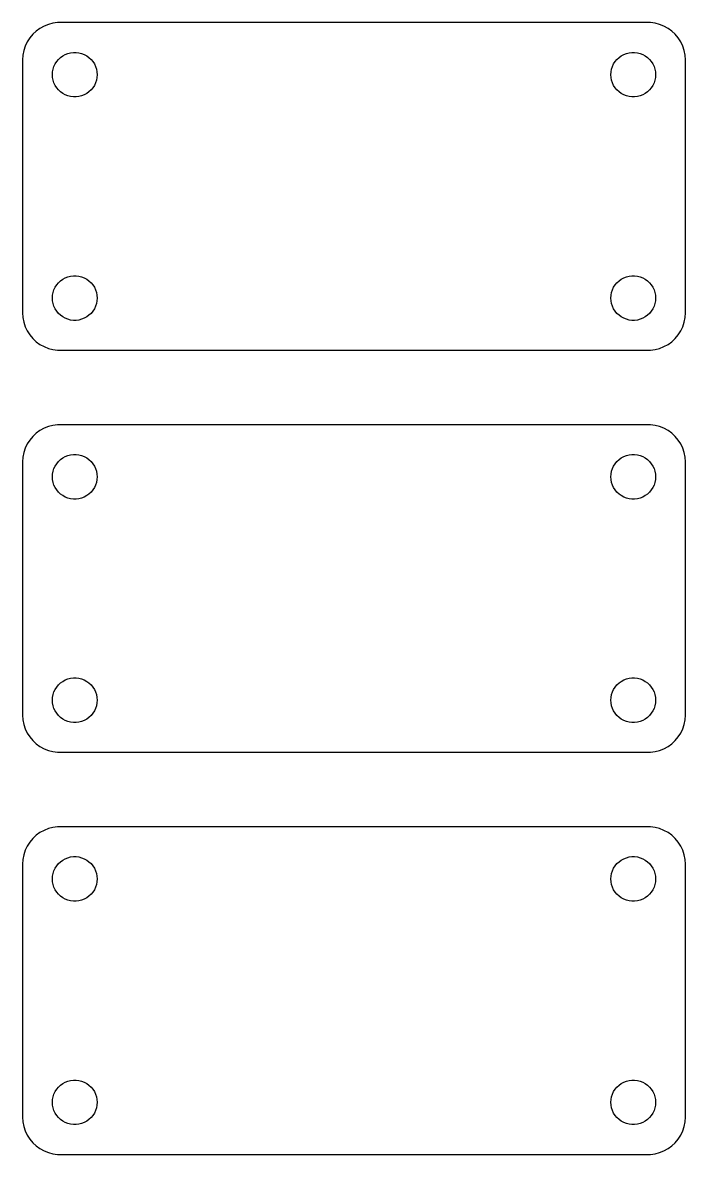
# Model space of a CAD drawing. Header units: metres. Extents: x -44 to 44, y 248 to 508.
# Drawn here: x -44.5 to 44.5, y 356 to 508 of the extents above; entities that cross this region are included whole.
import ezdxf

# ---------------------------------------------------------------- set-up
doc = ezdxf.new("R2010")
doc.units = ezdxf.units.M

msp = doc.modelspace()

# ---------------------------------------------------------------- linework, layer by layer
for p, q in [((-41.0451, 507.755), (-41.6289, 507.524)), ((-40.4369, 507.911), (-41.0451, 507.755)), ((-39.8139, 507.99), (-40.4369, 507.911)), ((39.8139, 507.99), (-39.8139, 507.99)), ((40.4369, 507.911), (39.8139, 507.99)), ((41.0451, 507.755), (40.4369, 507.911)), ((41.6289, 507.524), (41.0451, 507.755)), ((-43.1448, 506.423), (-43.5451, 505.939)), ((-42.6871, 506.853), (-43.1448, 506.423)), ((-42.1791, 507.222), (-42.6871, 506.853)), ((-41.6289, 507.524), (-42.1791, 507.222)), ((42.1791, 507.222), (41.6289, 507.524)), ((42.6871, 506.853), (42.1791, 507.222)), ((43.1448, 506.423), (42.6871, 506.853)), ((43.5451, 505.939), (43.1448, 506.423)), ((-44.1489, 504.841), (-44.3429, 504.243)), ((-43.8815, 505.409), (-44.1489, 504.841)), ((-43.5451, 505.939), (-43.8815, 505.409)), ((43.8815, 505.409), (43.5451, 505.939)), ((44.1489, 504.841), (43.8815, 505.409)), ((44.3429, 504.243), (44.1489, 504.841)), ((-44.4606, 503.627), (-44.5, 503)), ((-44.3429, 504.243), (-44.4606, 503.627)), ((-39.927, 502.763), (-39.6869, 503.054)), ((-39.6869, 503.054), (-39.4123, 503.312)), ((-39.4123, 503.312), (-39.1075, 503.533)), ((-39.1075, 503.533), (-38.7773, 503.714)), ((-38.7773, 503.714), (-38.427, 503.853)), ((-38.427, 503.853), (-38.0621, 503.947)), ((-38.0621, 503.947), (-37.6884, 503.994)), ((-37.6884, 503.994), (-37.3116, 503.994)), ((-37.3116, 503.994), (-36.9379, 503.947)), ((-36.9379, 503.947), (-36.5729, 503.853)), ((-36.5729, 503.853), (-36.2227, 503.714)), ((-36.2227, 503.714), (-35.8925, 503.533)), ((-35.8925, 503.533), (-35.5877, 503.312)), ((-35.5877, 503.312), (-35.3131, 503.054)), ((-35.3131, 503.054), (-35.0729, 502.763)), ((35.0729, 502.763), (35.3131, 503.054)), ((35.3131, 503.054), (35.5877, 503.312)), ((35.5877, 503.312), (35.8925, 503.533)), ((35.8925, 503.533), (36.2227, 503.714)), ((36.2227, 503.714), (36.5729, 503.853)), ((36.5729, 503.853), (36.9379, 503.947)), ((36.9379, 503.947), (37.3116, 503.994)), ((37.3116, 503.994), (37.6884, 503.994)), ((37.6884, 503.994), (38.0621, 503.947)), ((38.0621, 503.947), (38.427, 503.853)), ((38.427, 503.853), (38.7773, 503.714)), ((38.7773, 503.714), (39.1075, 503.533)), ((39.1075, 503.533), (39.4123, 503.312)), ((39.4123, 503.312), (39.6869, 503.054)), ((39.6869, 503.054), (39.927, 502.763)), ((44.4606, 503.627), (44.3429, 504.243)), ((44.5, 503), (44.4606, 503.627)), ((-44.5, 503), (-44.5, 469)), ((-40.4763, 501.376), (-40.4057, 501.746)), ((-40.4057, 501.746), (-40.2893, 502.104)), ((-40.2893, 502.104), (-40.1289, 502.445)), ((-40.1289, 502.445), (-39.927, 502.763)), ((-35.0729, 502.763), (-34.8711, 502.445)), ((-34.8711, 502.445), (-34.7107, 502.104)), ((-34.7107, 502.104), (-34.5942, 501.746)), ((-34.5942, 501.746), (-34.5237, 501.376)), ((34.5237, 501.376), (34.5942, 501.746)), ((34.5942, 501.746), (34.7107, 502.104)), ((34.7107, 502.104), (34.8711, 502.445)), ((34.8711, 502.445), (35.0729, 502.763)), ((39.927, 502.763), (40.1289, 502.445)), ((40.1289, 502.445), (40.2893, 502.104)), ((40.2893, 502.104), (40.4057, 501.746)), ((40.4057, 501.746), (40.4763, 501.376)), ((44.5, 469), (44.5, 503)), ((-40.5, 501), (-40.4763, 501.376)), ((-40.4763, 500.624), (-40.5, 501)), ((-40.4057, 500.254), (-40.4763, 500.624)), ((-40.2893, 499.896), (-40.4057, 500.254)), ((-34.5942, 500.254), (-34.7107, 499.896)), ((-34.5237, 500.624), (-34.5942, 500.254)), ((-34.5237, 501.376), (-34.5, 501)), ((-34.5, 501), (-34.5237, 500.624)), ((34.5, 501), (34.5237, 501.376)), ((34.5237, 500.624), (34.5, 501)), ((34.5942, 500.254), (34.5237, 500.624)), ((34.7107, 499.896), (34.5942, 500.254)), ((40.4057, 500.254), (40.2893, 499.896)), ((40.4763, 500.624), (40.4057, 500.254)), ((40.4763, 501.376), (40.5, 501)), ((40.5, 501), (40.4763, 500.624)), ((-40.1289, 499.555), (-40.2893, 499.896)), ((-39.927, 499.237), (-40.1289, 499.555)), ((-39.6869, 498.946), (-39.927, 499.237)), ((-39.4123, 498.688), (-39.6869, 498.946)), ((-39.1075, 498.467), (-39.4123, 498.688)), ((-35.5877, 498.688), (-35.8925, 498.467)), ((-35.3131, 498.946), (-35.5877, 498.688)), ((-35.0729, 499.237), (-35.3131, 498.946)), ((-34.8711, 499.555), (-35.0729, 499.237)), ((-34.7107, 499.896), (-34.8711, 499.555)), ((34.8711, 499.555), (34.7107, 499.896)), ((35.0729, 499.237), (34.8711, 499.555)), ((35.3131, 498.946), (35.0729, 499.237)), ((35.5877, 498.688), (35.3131, 498.946)), ((35.8925, 498.467), (35.5877, 498.688)), ((39.4123, 498.688), (39.1075, 498.467)), ((39.6869, 498.946), (39.4123, 498.688)), ((39.927, 499.237), (39.6869, 498.946)), ((40.1289, 499.555), (39.927, 499.237)), ((40.2893, 499.896), (40.1289, 499.555)), ((-38.7773, 498.286), (-39.1075, 498.467)), ((-38.427, 498.147), (-38.7773, 498.286)), ((-38.0621, 498.053), (-38.427, 498.147)), ((-37.6884, 498.006), (-38.0621, 498.053)), ((-37.3116, 498.006), (-37.6884, 498.006)), ((-36.9379, 498.053), (-37.3116, 498.006)), ((-36.5729, 498.147), (-36.9379, 498.053)), ((-36.2227, 498.286), (-36.5729, 498.147)), ((-35.8925, 498.467), (-36.2227, 498.286)), ((36.2227, 498.286), (35.8925, 498.467)), ((36.5729, 498.147), (36.2227, 498.286)), ((36.9379, 498.053), (36.5729, 498.147)), ((37.3116, 498.006), (36.9379, 498.053)), ((37.6884, 498.006), (37.3116, 498.006)), ((38.0621, 498.053), (37.6884, 498.006)), ((38.427, 498.147), (38.0621, 498.053)), ((38.7773, 498.286), (38.427, 498.147)), ((39.1075, 498.467), (38.7773, 498.286)), ((-40.1289, 472.445), (-39.927, 472.763)), ((-39.927, 472.763), (-39.6869, 473.054)), ((-39.6869, 473.054), (-39.4123, 473.312)), ((-39.4123, 473.312), (-39.1075, 473.533)), ((-39.1075, 473.533), (-38.7773, 473.714)), ((-38.7773, 473.714), (-38.427, 473.853)), ((-38.427, 473.853), (-38.0621, 473.947)), ((-38.0621, 473.947), (-37.6884, 473.994)), ((-37.6884, 473.994), (-37.3116, 473.994)), ((-37.3116, 473.994), (-36.9379, 473.947)), ((-36.9379, 473.947), (-36.5729, 473.853)), ((-36.5729, 473.853), (-36.2227, 473.714)), ((-36.2227, 473.714), (-35.8925, 473.533)), ((-35.8925, 473.533), (-35.5877, 473.312)), ((-35.5877, 473.312), (-35.3131, 473.054)), ((-35.3131, 473.054), (-35.0729, 472.763)), ((-35.0729, 472.763), (-34.8711, 472.445)), ((34.8711, 472.445), (35.0729, 472.763)), ((35.0729, 472.763), (35.3131, 473.054)), ((35.3131, 473.054), (35.5877, 473.312)), ((35.5877, 473.312), (35.8925, 473.533)), ((35.8925, 473.533), (36.2227, 473.714)), ((36.2227, 473.714), (36.5729, 473.853)), ((36.5729, 473.853), (36.9379, 473.947)), ((36.9379, 473.947), (37.3116, 473.994)), ((37.3116, 473.994), (37.6884, 473.994)), ((37.6884, 473.994), (38.0621, 473.947)), ((38.0621, 473.947), (38.427, 473.853)), ((38.427, 473.853), (38.7773, 473.714)), ((38.7773, 473.714), (39.1075, 473.533)), ((39.1075, 473.533), (39.4123, 473.312)), ((39.4123, 473.312), (39.6869, 473.054)), ((39.6869, 473.054), (39.927, 472.763)), ((39.927, 472.763), (40.1289, 472.445)), ((-40.5, 471), (-40.4763, 471.376)), ((-40.4763, 471.376), (-40.4057, 471.746)), ((-40.4057, 471.746), (-40.2893, 472.104)), ((-40.2893, 472.104), (-40.1289, 472.445)), ((-34.8711, 472.445), (-34.7107, 472.104)), ((-34.7107, 472.104), (-34.5942, 471.746)), ((-34.5942, 471.746), (-34.5237, 471.376)), ((-34.5237, 471.376), (-34.5, 471)), ((34.5, 471), (34.5237, 471.376)), ((34.5237, 471.376), (34.5942, 471.746)), ((34.5942, 471.746), (34.7107, 472.104)), ((34.7107, 472.104), (34.8711, 472.445)), ((40.1289, 472.445), (40.2893, 472.104)), ((40.2893, 472.104), (40.4057, 471.746)), ((40.4057, 471.746), (40.4763, 471.376)), ((40.4763, 471.376), (40.5, 471)), ((-40.4763, 470.624), (-40.5, 471)), ((-40.4057, 470.254), (-40.4763, 470.624)), ((-40.2893, 469.896), (-40.4057, 470.254)), ((-40.1289, 469.555), (-40.2893, 469.896)), ((-34.7107, 469.896), (-34.8711, 469.555)), ((-34.5942, 470.254), (-34.7107, 469.896)), ((-34.5237, 470.624), (-34.5942, 470.254)), ((-34.5, 471), (-34.5237, 470.624)), ((34.5237, 470.624), (34.5, 471)), ((34.5942, 470.254), (34.5237, 470.624)), ((34.7107, 469.896), (34.5942, 470.254)), ((34.8711, 469.555), (34.7107, 469.896)), ((40.2893, 469.896), (40.1289, 469.555)), ((40.4057, 470.254), (40.2893, 469.896)), ((40.4763, 470.624), (40.4057, 470.254)), ((40.5, 471), (40.4763, 470.624)), ((-44.5, 469), (-44.4606, 468.373)), ((-44.4606, 468.373), (-44.3429, 467.757)), ((-39.927, 469.237), (-40.1289, 469.555)), ((-39.6869, 468.946), (-39.927, 469.237)), ((-39.4123, 468.688), (-39.6869, 468.946)), ((-39.1075, 468.467), (-39.4123, 468.688)), ((-38.7773, 468.286), (-39.1075, 468.467)), ((-38.427, 468.147), (-38.7773, 468.286)), ((-38.0621, 468.053), (-38.427, 468.147)), ((-36.5729, 468.147), (-36.9379, 468.053)), ((-36.2227, 468.286), (-36.5729, 468.147)), ((-35.8925, 468.467), (-36.2227, 468.286)), ((-35.5877, 468.688), (-35.8925, 468.467)), ((-35.3131, 468.946), (-35.5877, 468.688)), ((-35.0729, 469.237), (-35.3131, 468.946)), ((-34.8711, 469.555), (-35.0729, 469.237)), ((35.0729, 469.237), (34.8711, 469.555)), ((35.3131, 468.946), (35.0729, 469.237)), ((35.5877, 468.688), (35.3131, 468.946)), ((35.8925, 468.467), (35.5877, 468.688)), ((36.2227, 468.286), (35.8925, 468.467)), ((36.5729, 468.147), (36.2227, 468.286)), ((36.9379, 468.053), (36.5729, 468.147)), ((38.427, 468.147), (38.0621, 468.053)), ((38.7773, 468.286), (38.427, 468.147)), ((39.1075, 468.467), (38.7773, 468.286)), ((39.4123, 468.688), (39.1075, 468.467)), ((39.6869, 468.946), (39.4123, 468.688)), ((39.927, 469.237), (39.6869, 468.946)), ((40.1289, 469.555), (39.927, 469.237)), ((44.3429, 467.757), (44.4606, 468.373)), ((44.4606, 468.373), (44.5, 469)), ((-44.3429, 467.757), (-44.1489, 467.159)), ((-44.1489, 467.159), (-43.8815, 466.591)), ((-43.8815, 466.591), (-43.5451, 466.061)), ((-37.6884, 468.006), (-38.0621, 468.053)), ((-37.3116, 468.006), (-37.6884, 468.006)), ((-36.9379, 468.053), (-37.3116, 468.006)), ((37.3116, 468.006), (36.9379, 468.053)), ((37.6884, 468.006), (37.3116, 468.006)), ((38.0621, 468.053), (37.6884, 468.006)), ((43.5451, 466.061), (43.8815, 466.591)), ((43.8815, 466.591), (44.1489, 467.159)), ((44.1489, 467.159), (44.3429, 467.757)), ((-43.5451, 466.061), (-43.1448, 465.577)), ((-43.1448, 465.577), (-42.6871, 465.147)), ((-42.6871, 465.147), (-42.1791, 464.778)), ((42.1791, 464.778), (42.6871, 465.147)), ((42.6871, 465.147), (43.1448, 465.577)), ((43.1448, 465.577), (43.5451, 466.061)), ((-42.1791, 464.778), (-41.6289, 464.476)), ((-41.6289, 464.476), (-41.0451, 464.245)), ((-41.0451, 464.245), (-40.4369, 464.089)), ((-40.4369, 464.089), (-39.8139, 464.01)), ((-39.8139, 464.01), (39.8139, 464.01)), ((39.8139, 464.01), (40.4369, 464.089)), ((40.4369, 464.089), (41.0451, 464.245)), ((41.0451, 464.245), (41.6289, 464.476)), ((41.6289, 464.476), (42.1791, 464.778)), ((-42.1791, 453.222), (-42.6871, 452.853)), ((-41.6289, 453.524), (-42.1791, 453.222)), ((-41.0451, 453.755), (-41.6289, 453.524)), ((-40.4369, 453.911), (-41.0451, 453.755)), ((-39.8139, 453.99), (-40.4369, 453.911)), ((39.8139, 453.99), (-39.8139, 453.99)), ((40.4369, 453.911), (39.8139, 453.99)), ((41.0451, 453.755), (40.4369, 453.911)), ((41.6289, 453.524), (41.0451, 453.755)), ((42.1791, 453.222), (41.6289, 453.524)), ((42.6871, 452.853), (42.1791, 453.222)), ((-43.8815, 451.409), (-44.1489, 450.841)), ((-43.5451, 451.939), (-43.8815, 451.409)), ((-43.1448, 452.423), (-43.5451, 451.939)), ((-42.6871, 452.853), (-43.1448, 452.423)), ((43.1448, 452.423), (42.6871, 452.853)), ((43.5451, 451.939), (43.1448, 452.423)), ((43.8815, 451.409), (43.5451, 451.939)), ((44.1489, 450.841), (43.8815, 451.409)), ((-44.3429, 450.243), (-44.4606, 449.627)), ((-44.1489, 450.841), (-44.3429, 450.243)), ((-38.427, 449.853), (-38.0621, 449.947)), ((-38.0621, 449.947), (-37.6884, 449.994)), ((-37.6884, 449.994), (-37.3116, 449.994)), ((-37.3116, 449.994), (-36.9379, 449.947)), ((-36.9379, 449.947), (-36.5729, 449.853)), ((36.5729, 449.853), (36.9379, 449.947)), ((36.9379, 449.947), (37.3116, 449.994)), ((37.3116, 449.994), (37.6884, 449.994)), ((37.6884, 449.994), (38.0621, 449.947)), ((38.0621, 449.947), (38.427, 449.853)), ((44.3429, 450.243), (44.1489, 450.841)), ((44.4606, 449.627), (44.3429, 450.243)), ((-44.4606, 449.627), (-44.5, 449)), ((-44.5, 449), (-44.5, 415)), ((-40.2893, 448.104), (-40.1289, 448.445)), ((-40.1289, 448.445), (-39.927, 448.763)), ((-39.927, 448.763), (-39.6869, 449.054)), ((-39.6869, 449.054), (-39.4123, 449.312)), ((-39.4123, 449.312), (-39.1075, 449.533)), ((-39.1075, 449.533), (-38.7773, 449.714)), ((-38.7773, 449.714), (-38.427, 449.853)), ((-36.5729, 449.853), (-36.2227, 449.714)), ((-36.2227, 449.714), (-35.8925, 449.533)), ((-35.8925, 449.533), (-35.5877, 449.312)), ((-35.5877, 449.312), (-35.3131, 449.054)), ((-35.3131, 449.054), (-35.0729, 448.763)), ((-35.0729, 448.763), (-34.8711, 448.445)), ((-34.8711, 448.445), (-34.7107, 448.104)), ((34.7107, 448.104), (34.8711, 448.445)), ((34.8711, 448.445), (35.0729, 448.763)), ((35.0729, 448.763), (35.3131, 449.054)), ((35.3131, 449.054), (35.5877, 449.312)), ((35.5877, 449.312), (35.8925, 449.533)), ((35.8925, 449.533), (36.2227, 449.714)), ((36.2227, 449.714), (36.5729, 449.853)), ((38.427, 449.853), (38.7773, 449.714)), ((38.7773, 449.714), (39.1075, 449.533)), ((39.1075, 449.533), (39.4123, 449.312)), ((39.4123, 449.312), (39.6869, 449.054)), ((39.6869, 449.054), (39.927, 448.763)), ((39.927, 448.763), (40.1289, 448.445)), ((40.1289, 448.445), (40.2893, 448.104)), ((44.5, 449), (44.4606, 449.627)), ((44.5, 415), (44.5, 449)), ((-40.5, 447), (-40.4763, 447.376)), ((-40.4763, 446.624), (-40.5, 447)), ((-40.4763, 447.376), (-40.4057, 447.746)), ((-40.4057, 447.746), (-40.2893, 448.104)), ((-34.7107, 448.104), (-34.5942, 447.746)), ((-34.5942, 447.746), (-34.5237, 447.376)), ((-34.5237, 447.376), (-34.5, 447)), ((-34.5, 447), (-34.5237, 446.624)), ((34.5, 447), (34.5237, 447.376)), ((34.5237, 446.624), (34.5, 447)), ((34.5237, 447.376), (34.5942, 447.746)), ((34.5942, 447.746), (34.7107, 448.104)), ((40.2893, 448.104), (40.4057, 447.746)), ((40.4057, 447.746), (40.4763, 447.376)), ((40.4763, 447.376), (40.5, 447)), ((40.5, 447), (40.4763, 446.624)), ((-40.4057, 446.254), (-40.4763, 446.624)), ((-40.2893, 445.896), (-40.4057, 446.254)), ((-40.1289, 445.555), (-40.2893, 445.896)), ((-39.927, 445.237), (-40.1289, 445.555)), ((-34.8711, 445.555), (-35.0729, 445.237)), ((-34.7107, 445.896), (-34.8711, 445.555)), ((-34.5942, 446.254), (-34.7107, 445.896)), ((-34.5237, 446.624), (-34.5942, 446.254)), ((34.5942, 446.254), (34.5237, 446.624)), ((34.7107, 445.896), (34.5942, 446.254)), ((34.8711, 445.555), (34.7107, 445.896)), ((35.0729, 445.237), (34.8711, 445.555)), ((40.1289, 445.555), (39.927, 445.237)), ((40.2893, 445.896), (40.1289, 445.555)), ((40.4057, 446.254), (40.2893, 445.896)), ((40.4763, 446.624), (40.4057, 446.254)), ((-39.6869, 444.946), (-39.927, 445.237)), ((-39.4123, 444.688), (-39.6869, 444.946)), ((-39.1075, 444.467), (-39.4123, 444.688)), ((-38.7773, 444.286), (-39.1075, 444.467)), ((-38.427, 444.147), (-38.7773, 444.286)), ((-38.0621, 444.053), (-38.427, 444.147)), ((-37.6884, 444.006), (-38.0621, 444.053)), ((-37.3116, 444.006), (-37.6884, 444.006)), ((-36.9379, 444.053), (-37.3116, 444.006)), ((-36.5729, 444.147), (-36.9379, 444.053)), ((-36.2227, 444.286), (-36.5729, 444.147)), ((-35.8925, 444.467), (-36.2227, 444.286)), ((-35.5877, 444.688), (-35.8925, 444.467)), ((-35.3131, 444.946), (-35.5877, 444.688)), ((-35.0729, 445.237), (-35.3131, 444.946)), ((35.3131, 444.946), (35.0729, 445.237)), ((35.5877, 444.688), (35.3131, 444.946)), ((35.8925, 444.467), (35.5877, 444.688)), ((36.2227, 444.286), (35.8925, 444.467)), ((36.5729, 444.147), (36.2227, 444.286)), ((36.9379, 444.053), (36.5729, 444.147)), ((37.3116, 444.006), (36.9379, 444.053)), ((37.6884, 444.006), (37.3116, 444.006)), ((38.0621, 444.053), (37.6884, 444.006)), ((38.427, 444.147), (38.0621, 444.053)), ((38.7773, 444.286), (38.427, 444.147)), ((39.1075, 444.467), (38.7773, 444.286)), ((39.4123, 444.688), (39.1075, 444.467)), ((39.6869, 444.946), (39.4123, 444.688)), ((39.927, 445.237), (39.6869, 444.946)), ((-39.4123, 419.312), (-39.1075, 419.533)), ((-39.1075, 419.533), (-38.7773, 419.714)), ((-38.7773, 419.714), (-38.427, 419.853)), ((-38.427, 419.853), (-38.0621, 419.947)), ((-38.0621, 419.947), (-37.6884, 419.994)), ((-37.6884, 419.994), (-37.3116, 419.994)), ((-37.3116, 419.994), (-36.9379, 419.947)), ((-36.9379, 419.947), (-36.5729, 419.853)), ((-36.5729, 419.853), (-36.2227, 419.714)), ((-36.2227, 419.714), (-35.8925, 419.533)), ((-35.8925, 419.533), (-35.5877, 419.312)), ((35.5877, 419.312), (35.8925, 419.533)), ((35.8925, 419.533), (36.2227, 419.714)), ((36.2227, 419.714), (36.5729, 419.853)), ((36.5729, 419.853), (36.9379, 419.947)), ((36.9379, 419.947), (37.3116, 419.994)), ((37.3116, 419.994), (37.6884, 419.994)), ((37.6884, 419.994), (38.0621, 419.947)), ((38.0621, 419.947), (38.427, 419.853)), ((38.427, 419.853), (38.7773, 419.714)), ((38.7773, 419.714), (39.1075, 419.533)), ((39.1075, 419.533), (39.4123, 419.312)), ((-40.4057, 417.746), (-40.2893, 418.104)), ((-40.2893, 418.104), (-40.1289, 418.445)), ((-40.1289, 418.445), (-39.927, 418.763)), ((-39.927, 418.763), (-39.6869, 419.054)), ((-39.6869, 419.054), (-39.4123, 419.312)), ((-35.5877, 419.312), (-35.3131, 419.054)), ((-35.3131, 419.054), (-35.0729, 418.763)), ((-35.0729, 418.763), (-34.8711, 418.445)), ((-34.8711, 418.445), (-34.7107, 418.104)), ((-34.7107, 418.104), (-34.5942, 417.746)), ((34.5942, 417.746), (34.7107, 418.104)), ((34.7107, 418.104), (34.8711, 418.445)), ((34.8711, 418.445), (35.0729, 418.763)), ((35.0729, 418.763), (35.3131, 419.054)), ((35.3131, 419.054), (35.5877, 419.312)), ((39.4123, 419.312), (39.6869, 419.054)), ((39.6869, 419.054), (39.927, 418.763)), ((39.927, 418.763), (40.1289, 418.445)), ((40.1289, 418.445), (40.2893, 418.104)), ((40.2893, 418.104), (40.4057, 417.746)), ((-40.5, 417), (-40.4763, 417.376)), ((-40.4763, 416.624), (-40.5, 417)), ((-40.4763, 417.376), (-40.4057, 417.746)), ((-40.4057, 416.254), (-40.4763, 416.624)), ((-34.5942, 417.746), (-34.5237, 417.376)), ((-34.5237, 416.624), (-34.5942, 416.254)), ((-34.5237, 417.376), (-34.5, 417)), ((-34.5, 417), (-34.5237, 416.624)), ((34.5, 417), (34.5237, 417.376)), ((34.5237, 416.624), (34.5, 417)), ((34.5237, 417.376), (34.5942, 417.746)), ((34.5942, 416.254), (34.5237, 416.624)), ((40.4057, 417.746), (40.4763, 417.376)), ((40.4763, 416.624), (40.4057, 416.254)), ((40.4763, 417.376), (40.5, 417)), ((40.5, 417), (40.4763, 416.624)), ((-44.5, 415), (-44.4606, 414.373)), ((-40.2893, 415.896), (-40.4057, 416.254)), ((-40.1289, 415.555), (-40.2893, 415.896)), ((-39.927, 415.237), (-40.1289, 415.555)), ((-39.6869, 414.946), (-39.927, 415.237)), ((-39.4123, 414.688), (-39.6869, 414.946)), ((-35.3131, 414.946), (-35.5877, 414.688)), ((-35.0729, 415.237), (-35.3131, 414.946)), ((-34.8711, 415.555), (-35.0729, 415.237)), ((-34.7107, 415.896), (-34.8711, 415.555)), ((-34.5942, 416.254), (-34.7107, 415.896)), ((34.7107, 415.896), (34.5942, 416.254)), ((34.8711, 415.555), (34.7107, 415.896)), ((35.0729, 415.237), (34.8711, 415.555)), ((35.3131, 414.946), (35.0729, 415.237)), ((35.5877, 414.688), (35.3131, 414.946)), ((39.6869, 414.946), (39.4123, 414.688)), ((39.927, 415.237), (39.6869, 414.946)), ((40.1289, 415.555), (39.927, 415.237)), ((40.2893, 415.896), (40.1289, 415.555)), ((40.4057, 416.254), (40.2893, 415.896)), ((44.4606, 414.373), (44.5, 415)), ((-44.4606, 414.373), (-44.3429, 413.757)), ((-44.3429, 413.757), (-44.1489, 413.159)), ((-39.1075, 414.467), (-39.4123, 414.688)), ((-38.7773, 414.286), (-39.1075, 414.467)), ((-38.427, 414.147), (-38.7773, 414.286)), ((-38.0621, 414.053), (-38.427, 414.147)), ((-37.6884, 414.006), (-38.0621, 414.053)), ((-37.3116, 414.006), (-37.6884, 414.006)), ((-36.9379, 414.053), (-37.3116, 414.006)), ((-36.5729, 414.147), (-36.9379, 414.053)), ((-36.2227, 414.286), (-36.5729, 414.147)), ((-35.8925, 414.467), (-36.2227, 414.286)), ((-35.5877, 414.688), (-35.8925, 414.467)), ((35.8925, 414.467), (35.5877, 414.688)), ((36.2227, 414.286), (35.8925, 414.467)), ((36.5729, 414.147), (36.2227, 414.286)), ((36.9379, 414.053), (36.5729, 414.147)), ((37.3116, 414.006), (36.9379, 414.053)), ((37.6884, 414.006), (37.3116, 414.006)), ((38.0621, 414.053), (37.6884, 414.006)), ((38.427, 414.147), (38.0621, 414.053)), ((38.7773, 414.286), (38.427, 414.147)), ((39.1075, 414.467), (38.7773, 414.286)), ((39.4123, 414.688), (39.1075, 414.467)), ((44.1489, 413.159), (44.3429, 413.757)), ((44.3429, 413.757), (44.4606, 414.373)), ((-44.1489, 413.159), (-43.8815, 412.591)), ((-43.8815, 412.591), (-43.5451, 412.061)), ((-43.5451, 412.061), (-43.1448, 411.577)), ((43.1448, 411.577), (43.5451, 412.061)), ((43.5451, 412.061), (43.8815, 412.591)), ((43.8815, 412.591), (44.1489, 413.159)), ((-43.1448, 411.577), (-42.6871, 411.147)), ((-42.6871, 411.147), (-42.1791, 410.778)), ((-42.1791, 410.778), (-41.6289, 410.476)), ((-41.6289, 410.476), (-41.0451, 410.245)), ((41.0451, 410.245), (41.6289, 410.476)), ((41.6289, 410.476), (42.1791, 410.778)), ((42.1791, 410.778), (42.6871, 411.147)), ((42.6871, 411.147), (43.1448, 411.577)), ((-41.0451, 410.245), (-40.4369, 410.089)), ((-40.4369, 410.089), (-39.8139, 410.01)), ((-39.8139, 410.01), (39.8139, 410.01)), ((39.8139, 410.01), (40.4369, 410.089)), ((40.4369, 410.089), (41.0451, 410.245)), ((-41.0451, 399.755), (-41.6289, 399.524)), ((-40.4369, 399.911), (-41.0451, 399.755)), ((-39.8139, 399.99), (-40.4369, 399.911)), ((39.8139, 399.99), (-39.8139, 399.99)), ((40.4369, 399.911), (39.8139, 399.99)), ((41.0451, 399.755), (40.4369, 399.911)), ((41.6289, 399.524), (41.0451, 399.755)), ((-43.1448, 398.423), (-43.5451, 397.939)), ((-42.6871, 398.853), (-43.1448, 398.423)), ((-42.1791, 399.222), (-42.6871, 398.853)), ((-41.6289, 399.524), (-42.1791, 399.222)), ((42.1791, 399.222), (41.6289, 399.524)), ((42.6871, 398.853), (42.1791, 399.222)), ((43.1448, 398.423), (42.6871, 398.853)), ((43.5451, 397.939), (43.1448, 398.423)), ((-44.1489, 396.841), (-44.3429, 396.243)), ((-43.8815, 397.409), (-44.1489, 396.841)), ((-43.5451, 397.939), (-43.8815, 397.409)), ((43.8815, 397.409), (43.5451, 397.939)), ((44.1489, 396.841), (43.8815, 397.409)), ((44.3429, 396.243), (44.1489, 396.841)), ((-44.4606, 395.627), (-44.5, 395)), ((-44.3429, 396.243), (-44.4606, 395.627)), ((-39.6869, 395.054), (-39.4123, 395.312)), ((-39.4123, 395.312), (-39.1075, 395.533)), ((-39.1075, 395.533), (-38.7773, 395.714)), ((-38.7773, 395.714), (-38.427, 395.853)), ((-38.427, 395.853), (-38.0621, 395.947)), ((-38.0621, 395.947), (-37.6884, 395.994)), ((-37.6884, 395.994), (-37.3116, 395.994)), ((-37.3116, 395.994), (-36.9379, 395.947)), ((-36.9379, 395.947), (-36.5729, 395.853)), ((-36.5729, 395.853), (-36.2227, 395.714)), ((-36.2227, 395.714), (-35.8925, 395.533)), ((-35.8925, 395.533), (-35.5877, 395.312)), ((-35.5877, 395.312), (-35.3131, 395.054)), ((35.3131, 395.054), (35.5877, 395.312)), ((35.5877, 395.312), (35.8925, 395.533)), ((35.8925, 395.533), (36.2227, 395.714)), ((36.2227, 395.714), (36.5729, 395.853)), ((36.5729, 395.853), (36.9379, 395.947)), ((36.9379, 395.947), (37.3116, 395.994)), ((37.3116, 395.994), (37.6884, 395.994)), ((37.6884, 395.994), (38.0621, 395.947)), ((38.0621, 395.947), (38.427, 395.853)), ((38.427, 395.853), (38.7773, 395.714)), ((38.7773, 395.714), (39.1075, 395.533)), ((39.1075, 395.533), (39.4123, 395.312)), ((39.4123, 395.312), (39.6869, 395.054)), ((44.4606, 395.627), (44.3429, 396.243)), ((44.5, 395), (44.4606, 395.627)), ((-44.5, 395), (-44.5, 361)), ((-40.4763, 393.376), (-40.4057, 393.746)), ((-40.4057, 393.746), (-40.2893, 394.104)), ((-40.2893, 394.104), (-40.1289, 394.445)), ((-40.1289, 394.445), (-39.927, 394.763)), ((-39.927, 394.763), (-39.6869, 395.054)), ((-35.3131, 395.054), (-35.0729, 394.763)), ((-35.0729, 394.763), (-34.8711, 394.445)), ((-34.8711, 394.445), (-34.7107, 394.104)), ((-34.7107, 394.104), (-34.5942, 393.746)), ((-34.5942, 393.746), (-34.5237, 393.376)), ((34.5237, 393.376), (34.5942, 393.746)), ((34.5942, 393.746), (34.7107, 394.104)), ((34.7107, 394.104), (34.8711, 394.445)), ((34.8711, 394.445), (35.0729, 394.763)), ((35.0729, 394.763), (35.3131, 395.054)), ((39.6869, 395.054), (39.927, 394.763)), ((39.927, 394.763), (40.1289, 394.445)), ((40.1289, 394.445), (40.2893, 394.104)), ((40.2893, 394.104), (40.4057, 393.746)), ((40.4057, 393.746), (40.4763, 393.376)), ((44.5, 361), (44.5, 395)), ((-40.5, 393), (-40.4763, 393.376)), ((-40.4763, 392.624), (-40.5, 393)), ((-40.4057, 392.254), (-40.4763, 392.624)), ((-40.2893, 391.896), (-40.4057, 392.254)), ((-34.5942, 392.254), (-34.7107, 391.896)), ((-34.5237, 392.624), (-34.5942, 392.254)), ((-34.5237, 393.376), (-34.5, 393)), ((-34.5, 393), (-34.5237, 392.624)), ((34.5, 393), (34.5237, 393.376)), ((34.5237, 392.624), (34.5, 393)), ((34.5942, 392.254), (34.5237, 392.624)), ((34.7107, 391.896), (34.5942, 392.254)), ((40.4057, 392.254), (40.2893, 391.896)), ((40.4763, 392.624), (40.4057, 392.254)), ((40.4763, 393.376), (40.5, 393)), ((40.5, 393), (40.4763, 392.624)), ((-40.1289, 391.555), (-40.2893, 391.896)), ((-39.927, 391.237), (-40.1289, 391.555)), ((-39.6869, 390.946), (-39.927, 391.237)), ((-39.4123, 390.688), (-39.6869, 390.946)), ((-39.1075, 390.467), (-39.4123, 390.688)), ((-35.5877, 390.688), (-35.8925, 390.467)), ((-35.3131, 390.946), (-35.5877, 390.688)), ((-35.0729, 391.237), (-35.3131, 390.946)), ((-34.8711, 391.555), (-35.0729, 391.237)), ((-34.7107, 391.896), (-34.8711, 391.555)), ((34.8711, 391.555), (34.7107, 391.896)), ((35.0729, 391.237), (34.8711, 391.555)), ((35.3131, 390.946), (35.0729, 391.237)), ((35.5877, 390.688), (35.3131, 390.946)), ((35.8925, 390.467), (35.5877, 390.688)), ((39.4123, 390.688), (39.1075, 390.467)), ((39.6869, 390.946), (39.4123, 390.688)), ((39.927, 391.237), (39.6869, 390.946)), ((40.1289, 391.555), (39.927, 391.237)), ((40.2893, 391.896), (40.1289, 391.555)), ((-38.7773, 390.286), (-39.1075, 390.467)), ((-38.427, 390.147), (-38.7773, 390.286)), ((-38.0621, 390.053), (-38.427, 390.147)), ((-37.6884, 390.006), (-38.0621, 390.053)), ((-37.3116, 390.006), (-37.6884, 390.006)), ((-36.9379, 390.053), (-37.3116, 390.006)), ((-36.5729, 390.147), (-36.9379, 390.053)), ((-36.2227, 390.286), (-36.5729, 390.147)), ((-35.8925, 390.467), (-36.2227, 390.286)), ((36.2227, 390.286), (35.8925, 390.467)), ((36.5729, 390.147), (36.2227, 390.286)), ((36.9379, 390.053), (36.5729, 390.147)), ((37.3116, 390.006), (36.9379, 390.053)), ((37.6884, 390.006), (37.3116, 390.006)), ((38.0621, 390.053), (37.6884, 390.006)), ((38.427, 390.147), (38.0621, 390.053)), ((38.7773, 390.286), (38.427, 390.147)), ((39.1075, 390.467), (38.7773, 390.286)), ((-40.1289, 364.445), (-39.927, 364.763)), ((-39.927, 364.763), (-39.6869, 365.054)), ((-39.6869, 365.054), (-39.4123, 365.312)), ((-39.4123, 365.312), (-39.1075, 365.533)), ((-39.1075, 365.533), (-38.7773, 365.714)), ((-38.7773, 365.714), (-38.427, 365.853)), ((-38.427, 365.853), (-38.0621, 365.947)), ((-38.0621, 365.947), (-37.6884, 365.994)), ((-37.6884, 365.994), (-37.3116, 365.994)), ((-37.3116, 365.994), (-36.9379, 365.947)), ((-36.9379, 365.947), (-36.5729, 365.853)), ((-36.5729, 365.853), (-36.2227, 365.714)), ((-36.2227, 365.714), (-35.8925, 365.533)), ((-35.8925, 365.533), (-35.5877, 365.312)), ((-35.5877, 365.312), (-35.3131, 365.054)), ((-35.3131, 365.054), (-35.0729, 364.763)), ((-35.0729, 364.763), (-34.8711, 364.445)), ((34.8711, 364.445), (35.0729, 364.763)), ((35.0729, 364.763), (35.3131, 365.054)), ((35.3131, 365.054), (35.5877, 365.312)), ((35.5877, 365.312), (35.8925, 365.533)), ((35.8925, 365.533), (36.2227, 365.714)), ((36.2227, 365.714), (36.5729, 365.853)), ((36.5729, 365.853), (36.9379, 365.947)), ((36.9379, 365.947), (37.3116, 365.994)), ((37.3116, 365.994), (37.6884, 365.994)), ((37.6884, 365.994), (38.0621, 365.947)), ((38.0621, 365.947), (38.427, 365.853)), ((38.427, 365.853), (38.7773, 365.714)), ((38.7773, 365.714), (39.1075, 365.533)), ((39.1075, 365.533), (39.4123, 365.312)), ((39.4123, 365.312), (39.6869, 365.054)), ((39.6869, 365.054), (39.927, 364.763)), ((39.927, 364.763), (40.1289, 364.445)), ((-40.5, 363), (-40.4763, 363.376)), ((-40.4763, 363.376), (-40.4057, 363.746)), ((-40.4057, 363.746), (-40.2893, 364.104)), ((-40.2893, 364.104), (-40.1289, 364.445)), ((-34.8711, 364.445), (-34.7107, 364.104)), ((-34.7107, 364.104), (-34.5942, 363.746)), ((-34.5942, 363.746), (-34.5237, 363.376)), ((-34.5237, 363.376), (-34.5, 363)), ((34.5, 363), (34.5237, 363.376)), ((34.5237, 363.376), (34.5942, 363.746)), ((34.5942, 363.746), (34.7107, 364.104)), ((34.7107, 364.104), (34.8711, 364.445)), ((40.1289, 364.445), (40.2893, 364.104)), ((40.2893, 364.104), (40.4057, 363.746)), ((40.4057, 363.746), (40.4763, 363.376)), ((40.4763, 363.376), (40.5, 363)), ((-40.4763, 362.624), (-40.5, 363)), ((-40.4057, 362.254), (-40.4763, 362.624)), ((-40.2893, 361.896), (-40.4057, 362.254)), ((-40.1289, 361.555), (-40.2893, 361.896)), ((-34.7107, 361.896), (-34.8711, 361.555)), ((-34.5942, 362.254), (-34.7107, 361.896)), ((-34.5237, 362.624), (-34.5942, 362.254)), ((-34.5, 363), (-34.5237, 362.624)), ((34.5237, 362.624), (34.5, 363)), ((34.5942, 362.254), (34.5237, 362.624)), ((34.7107, 361.896), (34.5942, 362.254)), ((34.8711, 361.555), (34.7107, 361.896)), ((40.2893, 361.896), (40.1289, 361.555)), ((40.4057, 362.254), (40.2893, 361.896)), ((40.4763, 362.624), (40.4057, 362.254)), ((40.5, 363), (40.4763, 362.624)), ((-44.5, 361), (-44.4606, 360.373)), ((-44.4606, 360.373), (-44.3429, 359.757)), ((-39.927, 361.237), (-40.1289, 361.555)), ((-39.6869, 360.946), (-39.927, 361.237)), ((-39.4123, 360.688), (-39.6869, 360.946)), ((-39.1075, 360.467), (-39.4123, 360.688)), ((-38.7773, 360.286), (-39.1075, 360.467)), ((-38.427, 360.147), (-38.7773, 360.286)), ((-36.2227, 360.286), (-36.5729, 360.147)), ((-35.8925, 360.467), (-36.2227, 360.286)), ((-35.5877, 360.688), (-35.8925, 360.467)), ((-35.3131, 360.946), (-35.5877, 360.688)), ((-35.0729, 361.237), (-35.3131, 360.946)), ((-34.8711, 361.555), (-35.0729, 361.237)), ((35.0729, 361.237), (34.8711, 361.555)), ((35.3131, 360.946), (35.0729, 361.237)), ((35.5877, 360.688), (35.3131, 360.946)), ((35.8925, 360.467), (35.5877, 360.688)), ((36.2227, 360.286), (35.8925, 360.467)), ((36.5729, 360.147), (36.2227, 360.286)), ((38.7773, 360.286), (38.427, 360.147)), ((39.1075, 360.467), (38.7773, 360.286)), ((39.4123, 360.688), (39.1075, 360.467)), ((39.6869, 360.946), (39.4123, 360.688)), ((39.927, 361.237), (39.6869, 360.946)), ((40.1289, 361.555), (39.927, 361.237)), ((44.3429, 359.757), (44.4606, 360.373)), ((44.4606, 360.373), (44.5, 361)), ((-44.3429, 359.757), (-44.1489, 359.159)), ((-44.1489, 359.159), (-43.8815, 358.591)), ((-38.0621, 360.053), (-38.427, 360.147)), ((-37.6884, 360.006), (-38.0621, 360.053)), ((-37.3116, 360.006), (-37.6884, 360.006)), ((-36.9379, 360.053), (-37.3116, 360.006)), ((-36.5729, 360.147), (-36.9379, 360.053)), ((36.9379, 360.053), (36.5729, 360.147)), ((37.3116, 360.006), (36.9379, 360.053)), ((37.6884, 360.006), (37.3116, 360.006)), ((38.0621, 360.053), (37.6884, 360.006)), ((38.427, 360.147), (38.0621, 360.053)), ((43.8815, 358.591), (44.1489, 359.159)), ((44.1489, 359.159), (44.3429, 359.757)), ((-43.8815, 358.591), (-43.5451, 358.061)), ((-43.5451, 358.061), (-43.1448, 357.577)), ((-43.1448, 357.577), (-42.6871, 357.147)), ((42.6871, 357.147), (43.1448, 357.577)), ((43.1448, 357.577), (43.5451, 358.061)), ((43.5451, 358.061), (43.8815, 358.591)), ((-42.6871, 357.147), (-42.1791, 356.778)), ((-42.1791, 356.778), (-41.6289, 356.476)), ((-41.6289, 356.476), (-41.0451, 356.245)), ((-41.0451, 356.245), (-40.4369, 356.089)), ((-40.4369, 356.089), (-39.8139, 356.01)), ((-39.8139, 356.01), (39.8139, 356.01)), ((39.8139, 356.01), (40.4369, 356.089)), ((40.4369, 356.089), (41.0451, 356.245)), ((41.0451, 356.245), (41.6289, 356.476)), ((41.6289, 356.476), (42.1791, 356.778)), ((42.1791, 356.778), (42.6871, 357.147))]:
    msp.add_line(p, q)

doc.saveas('drawing.dxf')
